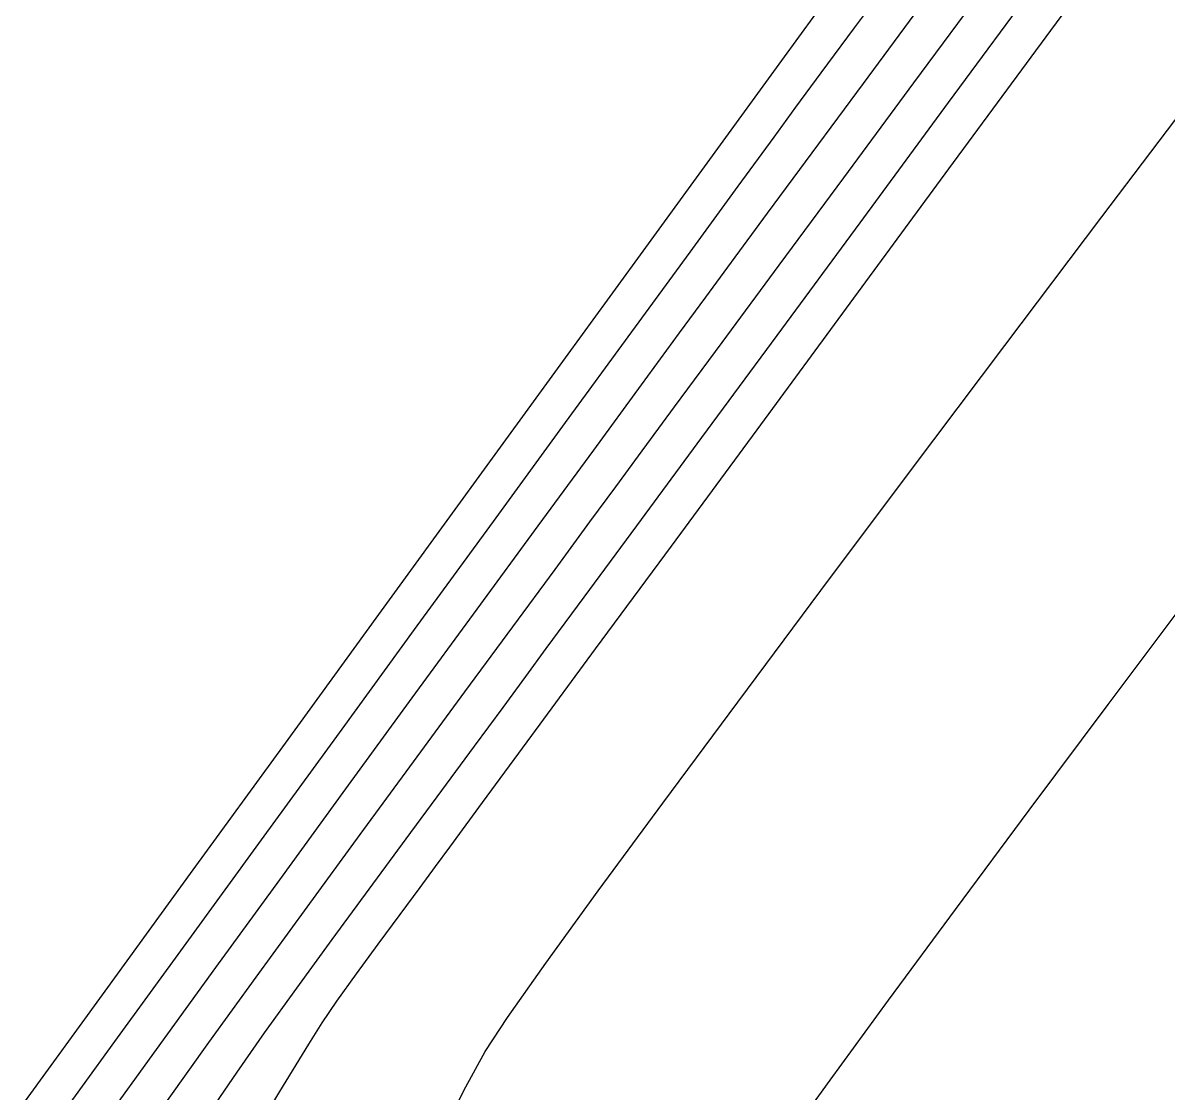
# Model space of a CAD drawing. Header units: metres. Extents: x 708868 to 711043, y 5411316 to 5413138.
# Drawn here: x 709719.69 to 709742.37, y 5411915.8 to 5411937 of the extents above; entities that cross this region are included whole.
import ezdxf

# ---------------------------------------------------------------- set-up
doc = ezdxf.new("R2010")
doc.units = ezdxf.units.M
for name, color, linetype in [('Rionegro 2010_Contours', 7, 'Continuous'), ('Rionegro 2014_Contours', 7, 'Continuous'), ('Rionegro 2018_Contours', 7, 'Continuous')]:
    doc.layers.add(name, color=color, linetype=linetype)

msp = doc.modelspace()

# ---------------------------------------------------------------- linework, layer by layer
at = {"layer": 'Rionegro 2010_Contours'}
for points in [[(709723.954, 5411914.46, 237), (709724.783, 5411915.831, 237), (709725.354, 5411916.77, 237), (709725.617, 5411917.195, 237), (709725.912, 5411917.622, 237), (709726.297, 5411918.16, 237), (709726.729, 5411918.751, 237), (709727.164, 5411919.341, 237), (709727.557, 5411919.873, 237), (709727.865, 5411920.291, 237), (709728.145, 5411920.671, 237), (709728.795, 5411921.556, 237), (709729.773, 5411922.884, 237), (709731.035, 5411924.598, 237), (709732.535, 5411926.637, 237), (709734.232, 5411928.941, 237), (709736.079, 5411931.451, 237), (709738.034, 5411934.107, 237), (709740.053, 5411936.85, 237), (709742.092, 5411939.619, 237)], [(709720.232, 5411915.05, 241), (709721.516, 5411916.822, 241), (709722.925, 5411918.764, 241), (709724.42, 5411920.82, 241), (709725.96, 5411922.936, 241), (709727.504, 5411925.055, 241), (709729.011, 5411927.122, 241), (709730.44, 5411929.082, 241), (709731.752, 5411930.88, 241), (709732.905, 5411932.459, 241), (709733.858, 5411933.764, 241), (709734.571, 5411934.74, 241), (709735.003, 5411935.332, 241), (709735.502, 5411936.01, 241), (709736.165, 5411936.904, 241), (709736.955, 5411937.967, 241)], [(709723.507, 5411915.589, 238), (709723.933, 5411916.215, 238), (709724.48, 5411916.992, 238), (709725.118, 5411917.88, 238), (709725.816, 5411918.842, 238), (709726.547, 5411919.841, 238), (709727.28, 5411920.838, 238), (709727.987, 5411921.795, 238), (709728.636, 5411922.675, 238), (709729.201, 5411923.44, 238), (709729.65, 5411924.051, 238), (709730.059, 5411924.609, 238), (709730.808, 5411925.626, 238), (709731.849, 5411927.04, 238), (709733.138, 5411928.789, 238), (709734.628, 5411930.81, 238), (709736.273, 5411933.041, 238), (709738.026, 5411935.421, 238), (709739.842, 5411937.885, 238)], [(709719.692, 5411915.577, 242), (709721.318, 5411917.818, 242), (709723.067, 5411920.226, 242), (709724.89, 5411922.735, 242), (709726.74, 5411925.281, 242), (709728.569, 5411927.797, 242), (709730.33, 5411930.218, 242), (709731.975, 5411932.479, 242), (709733.456, 5411934.515, 242), (709734.725, 5411936.259, 242), (709735.735, 5411937.647, 242)], [(709722.554, 5411915.65, 239), (709723.377, 5411916.799, 239), (709724.313, 5411918.094, 239), (709725.324, 5411919.485, 239), (709726.375, 5411920.924, 239), (709727.428, 5411922.361, 239), (709728.447, 5411923.748, 239), (709729.393, 5411925.035, 239), (709730.232, 5411926.174, 239), (709730.924, 5411927.116, 239), (709731.434, 5411927.811, 239), (709731.885, 5411928.425, 239), (709732.6, 5411929.396, 239), (709733.542, 5411930.672, 239), (709734.671, 5411932.202, 239), (709735.95, 5411933.932, 239), (709737.338, 5411935.812, 239), (709738.798, 5411937.789, 239)], [(709727.863, 5411914.718, 236), (709728.423, 5411915.853, 236), (709728.846, 5411916.626, 236), (709729.291, 5411917.296, 236), (709730.051, 5411918.372, 236), (709731.089, 5411919.805, 236), (709732.368, 5411921.546, 236), (709733.85, 5411923.546, 236), (709735.498, 5411925.756, 236), (709737.275, 5411928.127, 236), (709739.142, 5411930.611, 236), (709741.064, 5411933.159, 236), (709743.001, 5411935.721, 236)]]:
    msp.add_polyline3d(points, dxfattribs=at)
at = {"layer": 'Rionegro 2014_Contours'}
for points in [[(709723.954, 5411914.46, 237), (709724.783, 5411915.831, 237), (709725.354, 5411916.77, 237), (709725.617, 5411917.195, 237), (709725.912, 5411917.622, 237), (709726.297, 5411918.16, 237), (709726.729, 5411918.751, 237), (709727.164, 5411919.341, 237), (709727.557, 5411919.873, 237), (709727.865, 5411920.291, 237), (709728.145, 5411920.671, 237), (709728.795, 5411921.556, 237), (709729.773, 5411922.884, 237), (709731.035, 5411924.598, 237), (709732.535, 5411926.637, 237), (709734.232, 5411928.941, 237), (709736.079, 5411931.451, 237), (709738.034, 5411934.107, 237), (709740.053, 5411936.85, 237), (709742.092, 5411939.619, 237)], [(709720.232, 5411915.05, 241), (709721.516, 5411916.822, 241), (709722.925, 5411918.764, 241), (709724.42, 5411920.82, 241), (709725.96, 5411922.936, 241), (709727.504, 5411925.055, 241), (709729.011, 5411927.122, 241), (709730.44, 5411929.082, 241), (709731.752, 5411930.88, 241), (709732.905, 5411932.459, 241), (709733.858, 5411933.764, 241), (709734.571, 5411934.74, 241), (709735.003, 5411935.332, 241), (709735.502, 5411936.01, 241), (709736.165, 5411936.904, 241), (709736.955, 5411937.967, 241)], [(709723.507, 5411915.589, 238), (709723.933, 5411916.215, 238), (709724.48, 5411916.992, 238), (709725.118, 5411917.88, 238), (709725.816, 5411918.842, 238), (709726.547, 5411919.841, 238), (709727.28, 5411920.838, 238), (709727.987, 5411921.795, 238), (709728.636, 5411922.675, 238), (709729.201, 5411923.44, 238), (709729.65, 5411924.051, 238), (709730.059, 5411924.609, 238), (709730.808, 5411925.626, 238), (709731.849, 5411927.04, 238), (709733.138, 5411928.789, 238), (709734.628, 5411930.81, 238), (709736.273, 5411933.041, 238), (709738.026, 5411935.421, 238), (709739.842, 5411937.885, 238)], [(709719.692, 5411915.577, 242), (709721.318, 5411917.818, 242), (709723.067, 5411920.226, 242), (709724.89, 5411922.735, 242), (709726.74, 5411925.281, 242), (709728.569, 5411927.797, 242), (709730.33, 5411930.218, 242), (709731.975, 5411932.479, 242), (709733.456, 5411934.515, 242), (709734.725, 5411936.259, 242), (709735.735, 5411937.647, 242)], [(709722.554, 5411915.65, 239), (709723.377, 5411916.799, 239), (709724.313, 5411918.094, 239), (709725.324, 5411919.485, 239), (709726.375, 5411920.924, 239), (709727.428, 5411922.361, 239), (709728.447, 5411923.748, 239), (709729.393, 5411925.035, 239), (709730.232, 5411926.174, 239), (709730.924, 5411927.116, 239), (709731.434, 5411927.811, 239), (709731.885, 5411928.425, 239), (709732.6, 5411929.396, 239), (709733.542, 5411930.672, 239), (709734.671, 5411932.202, 239), (709735.95, 5411933.932, 239), (709737.338, 5411935.812, 239), (709738.798, 5411937.789, 239)], [(709721.286, 5411915.21, 240), (709722.338, 5411916.666, 240), (709723.515, 5411918.29, 240), (709724.778, 5411920.028, 240), (709726.088, 5411921.825, 240), (709727.405, 5411923.628, 240), (709728.688, 5411925.384, 240), (709729.899, 5411927.038, 240), (709730.997, 5411928.538, 240), (709731.943, 5411929.829, 240), (709732.697, 5411930.858, 240), (709733.219, 5411931.571, 240), (709733.726, 5411932.263, 240), (709734.44, 5411933.23, 240), (709735.324, 5411934.425, 240), (709736.342, 5411935.801, 240), (709737.46, 5411937.31, 240)], [(709727.863, 5411914.718, 236), (709728.423, 5411915.853, 236), (709728.846, 5411916.626, 236), (709729.291, 5411917.296, 236), (709730.051, 5411918.372, 236), (709731.089, 5411919.805, 236), (709732.368, 5411921.546, 236), (709733.85, 5411923.546, 236), (709735.498, 5411925.756, 236), (709737.275, 5411928.127, 236), (709739.142, 5411930.611, 236), (709741.064, 5411933.159, 236), (709743.001, 5411935.721, 236)], [(709734.729, 5411914.74, 235), (709735.678, 5411916.057, 235), (709736.834, 5411917.638, 235), (709738.161, 5411919.437, 235), (709739.624, 5411921.405, 235), (709741.187, 5411923.495, 235), (709742.813, 5411925.661, 235)]]:
    msp.add_polyline3d(points, dxfattribs=at)
at = {"layer": 'Rionegro 2018_Contours'}
for points in [[(709723.954, 5411914.46, 237), (709724.783, 5411915.831, 237), (709725.354, 5411916.77, 237), (709725.617, 5411917.195, 237), (709725.912, 5411917.622, 237), (709726.297, 5411918.16, 237), (709726.729, 5411918.751, 237), (709727.164, 5411919.341, 237), (709727.557, 5411919.873, 237), (709727.865, 5411920.291, 237), (709728.145, 5411920.671, 237), (709728.795, 5411921.556, 237), (709729.773, 5411922.884, 237), (709731.035, 5411924.598, 237), (709732.535, 5411926.637, 237), (709734.232, 5411928.941, 237), (709736.079, 5411931.451, 237), (709738.034, 5411934.107, 237), (709740.053, 5411936.85, 237), (709742.092, 5411939.619, 237)], [(709720.232, 5411915.05, 241), (709721.516, 5411916.822, 241), (709722.925, 5411918.764, 241), (709724.42, 5411920.82, 241), (709725.96, 5411922.936, 241), (709727.504, 5411925.055, 241), (709729.011, 5411927.122, 241), (709730.44, 5411929.082, 241), (709731.752, 5411930.88, 241), (709732.905, 5411932.459, 241), (709733.858, 5411933.764, 241), (709734.571, 5411934.74, 241), (709735.003, 5411935.332, 241), (709735.502, 5411936.01, 241), (709736.165, 5411936.904, 241), (709736.955, 5411937.967, 241)], [(709723.507, 5411915.589, 238), (709723.933, 5411916.215, 238), (709724.48, 5411916.992, 238), (709725.118, 5411917.88, 238), (709725.816, 5411918.842, 238), (709726.547, 5411919.841, 238), (709727.28, 5411920.838, 238), (709727.987, 5411921.795, 238), (709728.636, 5411922.675, 238), (709729.201, 5411923.44, 238), (709729.65, 5411924.051, 238), (709730.059, 5411924.609, 238), (709730.808, 5411925.626, 238), (709731.849, 5411927.04, 238), (709733.138, 5411928.789, 238), (709734.628, 5411930.81, 238), (709736.273, 5411933.041, 238), (709738.026, 5411935.421, 238), (709739.842, 5411937.885, 238)], [(709719.692, 5411915.577, 242), (709721.318, 5411917.818, 242), (709723.067, 5411920.226, 242), (709724.89, 5411922.735, 242), (709726.74, 5411925.281, 242), (709728.569, 5411927.797, 242), (709730.33, 5411930.218, 242), (709731.975, 5411932.479, 242), (709733.456, 5411934.515, 242), (709734.725, 5411936.259, 242), (709735.735, 5411937.647, 242)], [(709722.554, 5411915.65, 239), (709723.377, 5411916.799, 239), (709724.313, 5411918.094, 239), (709725.324, 5411919.485, 239), (709726.375, 5411920.924, 239), (709727.428, 5411922.361, 239), (709728.447, 5411923.748, 239), (709729.393, 5411925.035, 239), (709730.232, 5411926.174, 239), (709730.924, 5411927.116, 239), (709731.434, 5411927.811, 239), (709731.885, 5411928.425, 239), (709732.6, 5411929.396, 239), (709733.542, 5411930.672, 239), (709734.671, 5411932.202, 239), (709735.95, 5411933.932, 239), (709737.338, 5411935.812, 239), (709738.798, 5411937.789, 239)], [(709721.286, 5411915.21, 240), (709722.338, 5411916.666, 240), (709723.515, 5411918.29, 240), (709724.778, 5411920.028, 240), (709726.088, 5411921.825, 240), (709727.405, 5411923.628, 240), (709728.688, 5411925.384, 240), (709729.899, 5411927.038, 240), (709730.997, 5411928.538, 240), (709731.943, 5411929.829, 240), (709732.697, 5411930.858, 240), (709733.219, 5411931.571, 240), (709733.726, 5411932.263, 240), (709734.44, 5411933.23, 240), (709735.324, 5411934.425, 240), (709736.342, 5411935.801, 240), (709737.46, 5411937.31, 240)], [(709727.863, 5411914.718, 236), (709728.423, 5411915.853, 236), (709728.846, 5411916.626, 236), (709729.291, 5411917.296, 236), (709730.051, 5411918.372, 236), (709731.089, 5411919.805, 236), (709732.368, 5411921.546, 236), (709733.85, 5411923.546, 236), (709735.498, 5411925.756, 236), (709737.275, 5411928.127, 236), (709739.142, 5411930.611, 236), (709741.064, 5411933.159, 236), (709743.001, 5411935.721, 236)], [(709734.729, 5411914.74, 235), (709735.678, 5411916.057, 235), (709736.834, 5411917.638, 235), (709738.161, 5411919.437, 235), (709739.624, 5411921.405, 235), (709741.187, 5411923.495, 235), (709742.813, 5411925.661, 235)]]:
    msp.add_polyline3d(points, dxfattribs=at)

doc.saveas('drawing.dxf')
